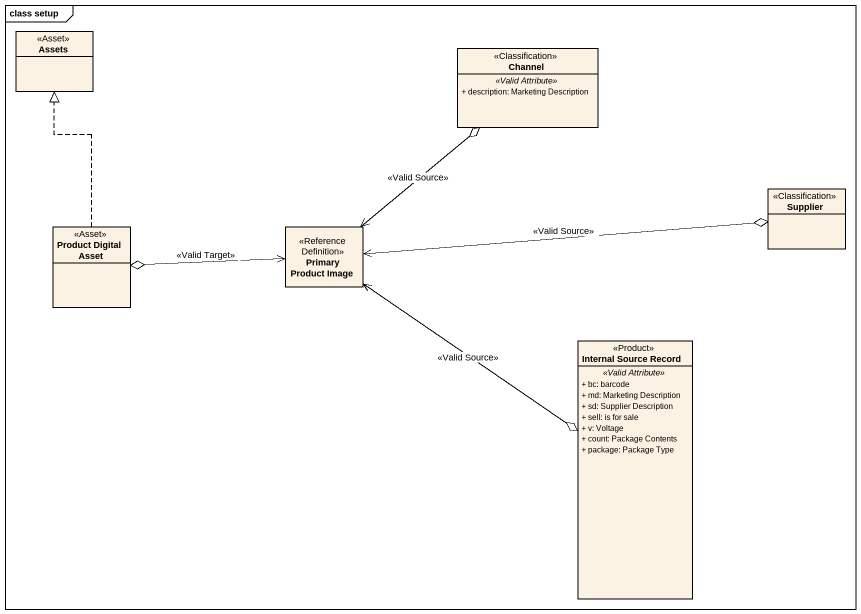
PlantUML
@startuml
mainframe class setup
hide circle
hide empty members
skinparam classAttributeIconSize 0
class Assets <<Asset>>
class Channel <<Classification>> {
  .. <<Valid Attribute>> ..
  + description: Marketing Description
}
class Supplier <<Classification>>
class "Product Digital Asset" as Product_Digital_Asset <<Asset>>
class "Primary Product Image" as Primary_Product_Image <<Reference Definition>>
class "Internal Source Record" as Internal_Source_Record <<Product>> {
  .. <<Valid Attribute>> ..
  + bc: barcode
  + md: Marketing Description
  + sd: Supplier Description
  + sell: is for sale
  + v: Voltage
  + count: Package Contents
  + package: Package Type
}
Product_Digital_Asset .up.|> Assets
Primary_Product_Image <-up-o Channel : <<Valid Source>>
Primary_Product_Image <-right-o Supplier : <<Valid Source>>
Primary_Product_Image <-left-o Product_Digital_Asset : <<Valid Target>>
Primary_Product_Image <--o Internal_Source_Record : <<Valid Source>>
@enduml
